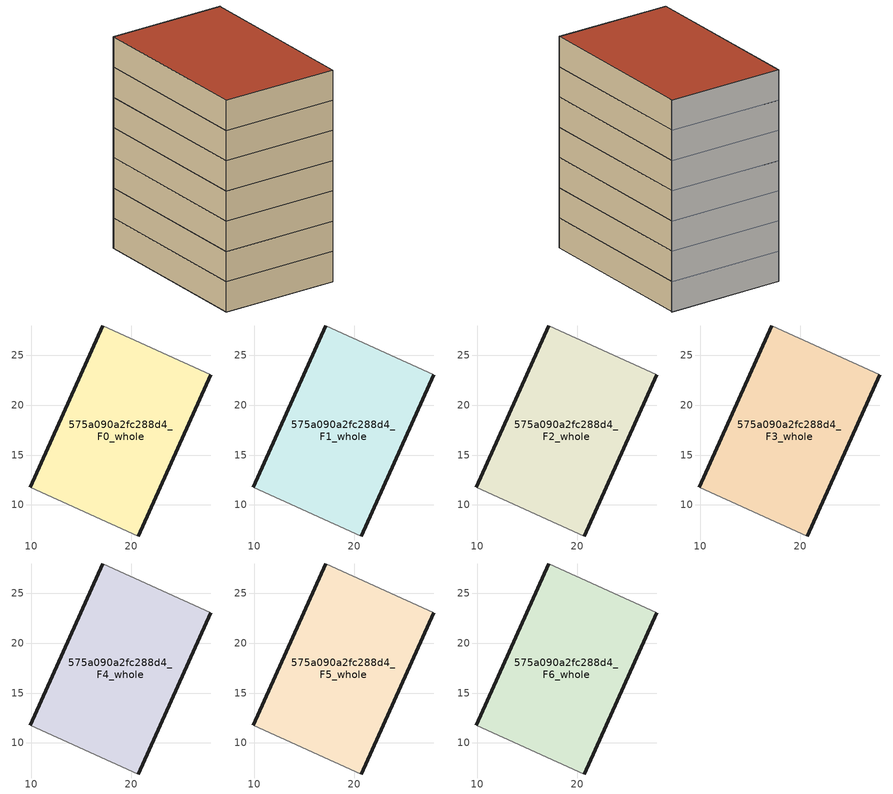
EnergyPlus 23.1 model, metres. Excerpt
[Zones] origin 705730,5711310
575a090a2fc288d4_F0_whole
 floor ground (EU_floor_Construction): 20.72,6.88 27.99,23.07 17.16,27.93 9.89,11.75 z0
 wall outside (EU_wall_Construction): 27.99,23.07 20.72,6.88 / 9.89,11.75 17.16,27.93 z0:3
 wall adiabatic (EU_wall_Construction): 17.16,27.93 27.99,23.07 / 20.72,6.88 9.89,11.75 z0:3
575a090a2fc288d4_F1_whole
 floor to 575a090a2fc288d4_F0_whole (EU_floor_Construction): 20.72,6.88 27.99,23.07 17.16,27.93 9.89,11.75 z3
 wall outside (EU_wall_Construction): 27.99,23.07 20.72,6.88 / 9.89,11.75 17.16,27.93 z3:6
 wall adiabatic (EU_wall_Construction): 17.16,27.93 27.99,23.07 / 20.72,6.88 9.89,11.75 z3:6
575a090a2fc288d4_F2_whole
 floor to 575a090a2fc288d4_F1_whole (EU_floor_Construction): 20.72,6.88 27.99,23.07 17.16,27.93 9.89,11.75 z6
 wall outside (EU_wall_Construction): 27.99,23.07 20.72,6.88 / 9.89,11.75 17.16,27.93 z6:9
 wall adiabatic (EU_wall_Construction): 17.16,27.93 27.99,23.07 / 20.72,6.88 9.89,11.75 z6:9
575a090a2fc288d4_F3_whole
 floor to 575a090a2fc288d4_F2_whole (EU_floor_Construction): 20.72,6.88 27.99,23.07 17.16,27.93 9.89,11.75 z9
 wall outside (EU_wall_Construction): 27.99,23.07 20.72,6.88 / 9.89,11.75 17.16,27.93 z9:12
 wall adiabatic (EU_wall_Construction): 17.16,27.93 27.99,23.07 / 20.72,6.88 9.89,11.75 z9:12
575a090a2fc288d4_F4_whole
 floor to 575a090a2fc288d4_F3_whole (EU_floor_Construction): 20.72,6.88 27.99,23.07 17.16,27.93 9.89,11.75 z12
 wall outside (EU_wall_Construction): 27.99,23.07 20.72,6.88 / 9.89,11.75 17.16,27.93 z12:15
 wall adiabatic (EU_wall_Construction): 17.16,27.93 27.99,23.07 / 20.72,6.88 9.89,11.75 z12:15
575a090a2fc288d4_F5_whole
 floor to 575a090a2fc288d4_F4_whole (EU_floor_Construction): 20.72,6.88 27.99,23.07 17.16,27.93 9.89,11.75 z15
 wall outside (EU_wall_Construction): 27.99,23.07 20.72,6.88 / 9.89,11.75 17.16,27.93 z15:18
 wall adiabatic (EU_wall_Construction): 17.16,27.93 27.99,23.07 / 20.72,6.88 9.89,11.75 z15:18
575a090a2fc288d4_F6_whole
 floor to 575a090a2fc288d4_F5_whole (EU_floor_Construction): 20.72,6.88 27.99,23.07 17.16,27.93 9.89,11.75 z18
 wall outside (EU_wall_Construction): 27.99,23.07 20.72,6.88 / 9.89,11.75 17.16,27.93 z18:21
 wall adiabatic (EU_wall_Construction): 17.16,27.93 27.99,23.07 / 20.72,6.88 9.89,11.75 z18:21
 roof outside (EU_roof_Construction): 27.99,23.07 20.72,6.88 9.89,11.75 17.16,27.93 z21
shading: 28.05,23.07 17.15,27.95 z0:21
[Building]
EU S2 Campaign: North Axis=0; Terrain=City; Solar Distribution=FullExterior
[Site:Location]
London: Latitude=51.5; Longitude=-0.5; Time Zone=0; Elevation=25
[SizingPeriod:WeatherFileDays]
AnnualSizingPeriod: Begin Month=1; Begin Day of Month=1; End Month=12; End Day of Month=31; Day of Week for Start Day=Monday; Use Weather File Daylight Saving Period=No; Use Weather File Rain and Snow Indicators=No
[MATERIAL]
EU_InternalMass_Material: Roughness=MediumRough; Thickness=0.1; Conductivity=1; Density=1800; Specific Heat=900; Thermal Absorptance=0.9; Solar Absorptance=0.7; Visible Absorptance=0.7
[MATERIAL:NOMASS] Roughness=MediumRough; Thermal Absorptance=0.9; Solar Absorptance=0.7; Visible Absorptance=0.7
Name | Thermal Resistance
EU_wall_NoMass | 1.04674
EU_roof_NoMass | 4.32442
EU_floor_NoMass | 2.04616
[CONSTRUCTION]
EU_wall_Construction: EU_wall_NoMass
EU_roof_Construction: EU_roof_NoMass
EU_floor_Construction: EU_floor_NoMass
EU_InternalMass_Construction: EU_InternalMass_Material
[ZONE] Type=1; Multiplier=1; Ceiling Height=autocalculate; Floor Area=autocalculate; Part of Total Floor Area=Yes
Name | Volume
575a090a2fc288d4_F0_whole | 632.145
575a090a2fc288d4_F1_whole; 575a090a2fc288d4_F2_whole; 575a090a2fc288d4_F3_whole; 575a090a2fc288d4_F4_whole; 575a090a2fc288d4_F5_whole; 575a090a2fc288d4_F6_whole | 632.146
[INTERNALMASS] Construction=EU_InternalMass_Construction; Surface Area=210.715
Name | Zone or ZoneList
575a090a2fc288d4_F0_whole_EU_InternalMass | 575a090a2fc288d4_F0_whole
575a090a2fc288d4_F1_whole_EU_InternalMass | 575a090a2fc288d4_F1_whole
575a090a2fc288d4_F2_whole_EU_InternalMass | 575a090a2fc288d4_F2_whole
575a090a2fc288d4_F3_whole_EU_InternalMass | 575a090a2fc288d4_F3_whole
575a090a2fc288d4_F4_whole_EU_InternalMass | 575a090a2fc288d4_F4_whole
575a090a2fc288d4_F5_whole_EU_InternalMass | 575a090a2fc288d4_F5_whole
575a090a2fc288d4_F6_whole_EU_InternalMass | 575a090a2fc288d4_F6_whole
[OTHEREQUIPMENT] Fuel Type=Electricity; Design Level Calculation Method=Watts/Area; Power per Zone Floor Area=1; Fraction Latent=0; Fraction Radiant=0; Fraction Lost=0; Carbon Dioxide Generation Rate=0; EndUse Subcategory=EU_Step8_InternalGains
Name | Zone or ZoneList or Space or SpaceList | Schedule
EU_Step8_InternalGain_575a090a2fc288d4_F0_whole_f000 | 575a090a2fc288d4_F0_whole | EU_Step8_GainSchedule_575a090a2fc288d4_F0_whole_f000
EU_Step8_InternalGain_575a090a2fc288d4_F1_whole_f000 | 575a090a2fc288d4_F1_whole | EU_Step8_GainSchedule_575a090a2fc288d4_F1_whole_f000
EU_Step8_InternalGain_575a090a2fc288d4_F2_whole_f000 | 575a090a2fc288d4_F2_whole | EU_Step8_GainSchedule_575a090a2fc288d4_F2_whole_f000
EU_Step8_InternalGain_575a090a2fc288d4_F3_whole_f000 | 575a090a2fc288d4_F3_whole | EU_Step8_GainSchedule_575a090a2fc288d4_F3_whole_f000
EU_Step8_InternalGain_575a090a2fc288d4_F4_whole_f000 | 575a090a2fc288d4_F4_whole | EU_Step8_GainSchedule_575a090a2fc288d4_F4_whole_f000
EU_Step8_InternalGain_575a090a2fc288d4_F5_whole_f000 | 575a090a2fc288d4_F5_whole | EU_Step8_GainSchedule_575a090a2fc288d4_F5_whole_f000
EU_Step8_InternalGain_575a090a2fc288d4_F6_whole_f000 | 575a090a2fc288d4_F6_whole | EU_Step8_GainSchedule_575a090a2fc288d4_F6_whole_f000
[ZONEVENTILATION:DESIGNFLOWRATE] Schedule=EU_AlwaysOn; Design Flow Rate Calculation Method=AirChanges/Hour; Air Changes per Hour=0.488719; Ventilation Type=Natural; Fan Pressure Rise=0; Fan Total Efficiency=1; Constant Term Coefficient=1; Temperature Term Coefficient=0; Velocity Term Coefficient=0; Velocity Squared Term Coefficient=0; Minimum Indoor Temperature=-100; Maximum Indoor Temperature=100; Delta Temperature=-100; Minimum Outdoor Temperature=-100; Maximum Outdoor Temperature=100; Maximum Wind Speed=40
Name | Zone or ZoneList or Space or SpaceList
EU_ConstantAir_575a090a2fc288d4_F0_whole | 575a090a2fc288d4_F0_whole
EU_ConstantAir_575a090a2fc288d4_F1_whole | 575a090a2fc288d4_F1_whole
EU_ConstantAir_575a090a2fc288d4_F2_whole | 575a090a2fc288d4_F2_whole
EU_ConstantAir_575a090a2fc288d4_F3_whole | 575a090a2fc288d4_F3_whole
EU_ConstantAir_575a090a2fc288d4_F4_whole | 575a090a2fc288d4_F4_whole
EU_ConstantAir_575a090a2fc288d4_F5_whole | 575a090a2fc288d4_F5_whole
EU_ConstantAir_575a090a2fc288d4_F6_whole | 575a090a2fc288d4_F6_whole
[HVACTEMPLATE:THERMOSTAT] Constant Heating Setpoint=20; Constant Cooling Setpoint=50
EU_HeatOnly_575a090a2fc288d4_F0_whole; EU_HeatOnly_575a090a2fc288d4_F1_whole; EU_HeatOnly_575a090a2fc288d4_F2_whole; EU_HeatOnly_575a090a2fc288d4_F3_whole; EU_HeatOnly_575a090a2fc288d4_F4_whole; EU_HeatOnly_575a090a2fc288d4_F5_whole; EU_HeatOnly_575a090a2fc288d4_F6_whole
[HVACTEMPLATE:ZONE:IDEALLOADSAIRSYSTEM] System Availability Schedule=EU_AlwaysOn; Maximum Heating Supply Air Temperature=50; Minimum Cooling Supply Air Temperature=13; Maximum Heating Supply Air Humidity Ratio=0.0156; Minimum Cooling Supply Air Humidity Ratio=0.0077; Heating Limit=NoLimit; Cooling Limit=NoLimit; Heating Availability Schedule=EU_AlwaysOn; Cooling Availability Schedule=EU_CoolingOff; Dehumidification Control Type=ConstantSensibleHeatRatio; Cooling Sensible Heat Ratio=0.7; Dehumidification Setpoint=60; Humidification Control Type=None; Humidification Setpoint=30; Outdoor Air Method=None; Outdoor Air Flow Rate per Person=0.00944; Outdoor Air Flow Rate per Zone Floor Area=0; Outdoor Air Flow Rate per Zone=0; Demand Controlled Ventilation Type=None; Outdoor Air Economizer Type=NoEconomizer; Heat Recovery Type=None; Sensible Heat Recovery Effectiveness=0.7; Latent Heat Recovery Effectiveness=0.65
Name | Template Thermostat
575a090a2fc288d4_F0_whole | EU_HeatOnly_575a090a2fc288d4_F0_whole
575a090a2fc288d4_F1_whole | EU_HeatOnly_575a090a2fc288d4_F1_whole
575a090a2fc288d4_F2_whole | EU_HeatOnly_575a090a2fc288d4_F2_whole
575a090a2fc288d4_F3_whole | EU_HeatOnly_575a090a2fc288d4_F3_whole
575a090a2fc288d4_F4_whole | EU_HeatOnly_575a090a2fc288d4_F4_whole
575a090a2fc288d4_F5_whole | EU_HeatOnly_575a090a2fc288d4_F5_whole
575a090a2fc288d4_F6_whole | EU_HeatOnly_575a090a2fc288d4_F6_whole
[SIZING:ZONE] Zone Cooling Design Supply Air Temperature Input Method=SupplyAirTemperature; Zone Cooling Design Supply Air Temperature=13; Zone Heating Design Supply Air Temperature Input Method=SupplyAirTemperature; Zone Heating Design Supply Air Temperature=50; Zone Cooling Design Supply Air Humidity Ratio=0.008; Zone Heating Design Supply Air Humidity Ratio=0.008; Cooling Design Air Flow Method=DesignDay; Cooling Design Air Flow Rate=0; Cooling Minimum Air Flow per Zone Floor Area=0.000762; Cooling Minimum Air Flow=0; Cooling Minimum Air Flow Fraction=0.2; Heating Design Air Flow Method=DesignDay; Heating Design Air Flow Rate=0; Heating Maximum Air Flow per Zone Floor Area=0.002032; Heating Maximum Air Flow=0.141576; Heating Maximum Air Flow Fraction=0.3; Account for Dedicated Outdoor Air System=No; Dedicated Outdoor Air System Control Strategy=NeutralSupplyAir; Dedicated Outdoor Air Low Setpoint Temperature for Design=autosize; Dedicated Outdoor Air High Setpoint Temperature for Design=autosize; Zone Load Sizing Method=Sensible Load Only No Latent Load; Zone Latent Cooling Design Supply Air Humidity Ratio Input Method=HumidityRatioDifference; Zone Cooling Design Supply Air Humidity Ratio Difference=0.005; Zone Latent Heating Design Supply Air Humidity Ratio Input Method=HumidityRatioDifference; Zone Humidification Design Supply Air Humidity Ratio Difference=0.005
575a090a2fc288d4_F0_whole; 575a090a2fc288d4_F1_whole; 575a090a2fc288d4_F2_whole; 575a090a2fc288d4_F3_whole; 575a090a2fc288d4_F4_whole; 575a090a2fc288d4_F5_whole; 575a090a2fc288d4_F6_whole
[SCHEDULE:CONSTANT]
Name | Hourly Value
EU_AlwaysOn | 1
EU_CoolingOff | 0
[SCHEDULE:FILE] Column Number=1; Rows to Skip at Top=0; Number of Hours of Data=8760; Column Separator=Comma; Interpolate to Timestep=No; Minutes per Item=60; Adjust Schedule for Daylight Savings=Yes
Name | File
EU_Step8_GainSchedule_575a090a2fc288d4_F0_whole_f000 | ../../schedules/575a090a2fc288d4/575a090a2fc288d4_F0_whole_f000_gain.csv
EU_Step8_GainSchedule_575a090a2fc288d4_F1_whole_f000 | ../../schedules/575a090a2fc288d4/575a090a2fc288d4_F1_whole_f000_gain.csv
EU_Step8_GainSchedule_575a090a2fc288d4_F2_whole_f000 | ../../schedules/575a090a2fc288d4/575a090a2fc288d4_F2_whole_f000_gain.csv
EU_Step8_GainSchedule_575a090a2fc288d4_F3_whole_f000 | ../../schedules/575a090a2fc288d4/575a090a2fc288d4_F3_whole_f000_gain.csv
EU_Step8_GainSchedule_575a090a2fc288d4_F4_whole_f000 | ../../schedules/575a090a2fc288d4/575a090a2fc288d4_F4_whole_f000_gain.csv
EU_Step8_GainSchedule_575a090a2fc288d4_F5_whole_f000 | ../../schedules/575a090a2fc288d4/575a090a2fc288d4_F5_whole_f000_gain.csv
EU_Step8_GainSchedule_575a090a2fc288d4_F6_whole_f000 | ../../schedules/575a090a2fc288d4/575a090a2fc288d4_F6_whole_f000_gain.csv
